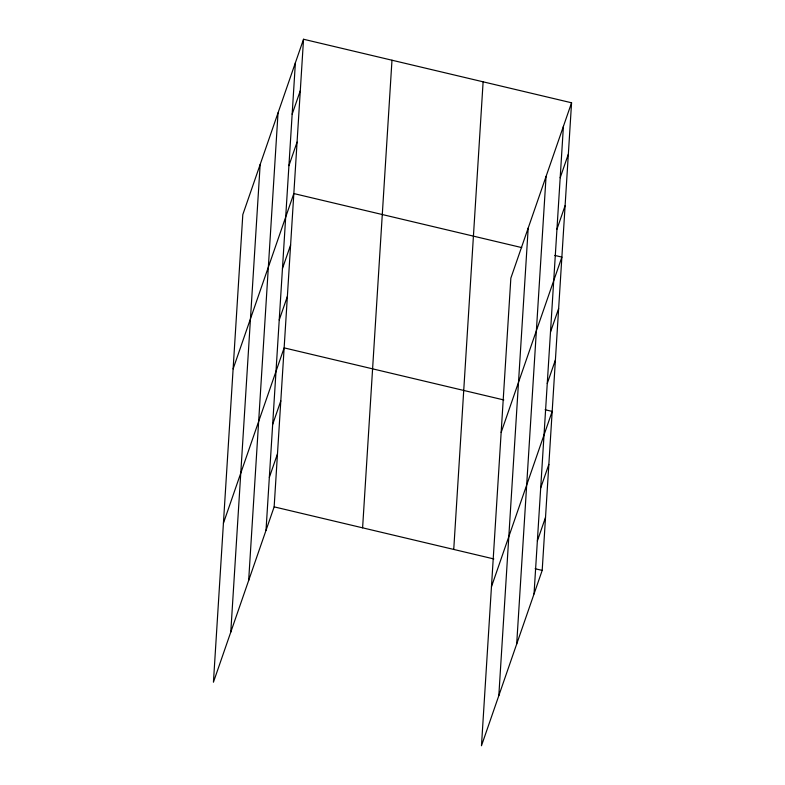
<?xml version="1.0" encoding="UTF-8"?>
<svg xmlns="http://www.w3.org/2000/svg" width="785" height="785" viewBox="0 0 785 785"><rect width="100%" height="100%" fill="white"/><g stroke="black" fill="none" stroke-linecap="round" stroke-linejoin="round"><path stroke-width="1.18" d="M230.78 632.111L260.159 164.507M248.659 580.498L278.037 112.883M266.007 530.395L295.386 62.79M303.53 39.25L242.81 214.599L213.432 682.214L274.151 506.865L303.53 39.25L571.568 102.786L542.19 570.401L481.47 745.75L510.849 278.135L571.568 102.786M362.601 527.834L391.98 60.219M453.74 549.431L483.118 81.817M498.818 695.647L528.197 228.042M516.687 644.034L546.066 176.419M534.035 593.941L563.414 126.326M292.148 114.227L300.302 90.687M288.919 165.664L297.073 142.124M233.116 368.911L293.835 193.561L521.77 247.599M282.453 268.539L290.607 244.999M279.224 319.976L287.379 296.436M223.421 523.222L284.141 347.873L503.823 399.948M272.66 424.41L280.814 400.87M269.334 477.408L277.488 453.867M560.186 177.763L568.33 154.223M556.948 229.2L565.102 205.66M501.154 432.447L561.874 257.097L554.799 255.419M550.491 332.075L558.635 308.534M547.253 383.512L555.407 359.972M491.459 586.758L552.179 411.409L545.104 409.731M540.698 487.946L548.843 464.406M537.362 540.943L545.516 517.403M274.151 506.865L493.834 558.94M535.115 568.723L542.19 570.401"/></g></svg>
